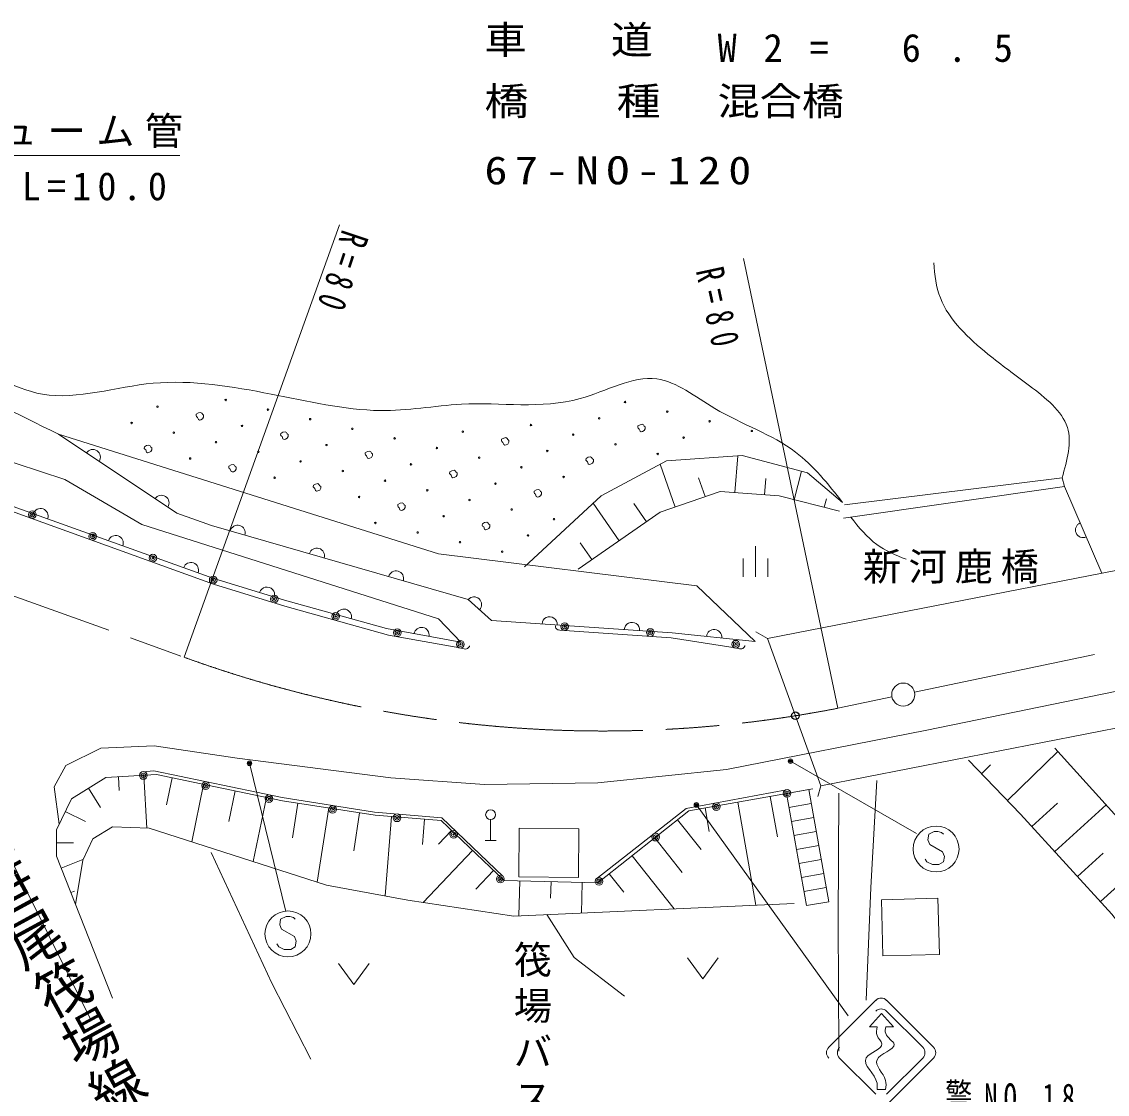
# Model space of a CAD drawing. Units: millimetres, scale not verified. Extents: x 40000 to 680000, y 20000 to 380000.
# Drawn here: x 211769 to 282648, y 242259 to 312286 of the extents above; entities that cross this region are included whole.
import ezdxf
from ezdxf.enums import TextEntityAlignment as Align

# ---------------------------------------------------------------- set-up
doc = ezdxf.new("R2010")
doc.units = ezdxf.units.MM
doc.header["$LTSCALE"] = 1000
doc.header["$PDMODE"] = 32
doc.header["$PDSIZE"] = 500
doc.linetypes.add('CHAIN', pattern=[18.5, 12, -1.5, 3.5, -1.5])
for name, color, linetype, lineweight in [('M-BGD', 7, 'Continuous', 13), ('M-BMK', 2, 'CHAIN', 13), ('M-BMK-SRVR', 3, 'Continuous', 13), ('M-STR-HTXT', 7, 'Continuous', 13), ('M-STR-STR1', 1, 'Continuous', 13), ('M-STR-STRC', 7, 'Continuous', 13)]:
    doc.layers.add(name, color=color, linetype=linetype, lineweight=lineweight)
doc.layers.add('M-BGD-HTXT', color=7, linetype='Continuous')
doc.layers.add('M-OTRS', color=6, linetype='Continuous')
doc.styles.add('@ＭＳ ゴシック', font='')
doc.styles.add('ＭＳ ゴシック', font='')
doc.styles.get('@ＭＳ ゴシック').set_extended_font_data('@MS Gothic')
doc.styles.get('ＭＳ ゴシック').set_extended_font_data('MS Gothic')

msp = doc.modelspace()

# ---------------------------------------------------------------- linework, layer by layer
at = {"layer": 'M-BGD'}
for p, q in [((258338, 281545), (258516, 283951)), ((254430, 280599), (253464, 283394)), ((262210, 281081), (262682, 282937)), ((256393, 281277), (255968, 282506)), ((260265, 281402), (260344, 282470)), ((279845, 281930), (265429, 279872)), ((279845, 281930), (282297, 276278)), ((250771, 278404), (249076, 280849)), ((252556, 279641), (251728, 280834)), ((264173, 280581), (264312, 281128)), ((248987, 277166), (248228, 278262)), ((259674, 278039), (259674, 276039)), ((258874, 277239), (258874, 276039)), ((260474, 277239), (260474, 276039)), ((246899, 272567), (247199, 272547)), ((259700, 272457), (260460, 272014)), ((240369, 271398), (240664, 271345)), ((258348, 271399), (258644, 271351)), ((276132, 261434), (279428, 264631)), ((274432, 263186), (275030, 263767)), ((218086, 262984), (218139, 262085)), ((219735, 263081), (219938, 259641)), ((221588, 262916), (221223, 261153)), ((223645, 262489), (222868, 258743)), ((263751, 261697), (263941, 262393)), ((216136, 262236), (216911, 260987)), ((225702, 262062), (225291, 260079)), ((227759, 261635), (226890, 257447)), ((260638, 261705), (261106, 259066)), ((229797, 261266), (229448, 259001)), ((231815, 260956), (231068, 256102)), ((265726, 247389), (255823, 261151)), ((256392, 260951), (256664, 259420)), ((258515, 261328), (259710, 254597)), ((261862, 260979), (263324, 261238)), ((277728, 259740), (279406, 261270)), ((279219, 258105), (282567, 261158)), ((214613, 260712), (215930, 260079)), ((233833, 260645), (233449, 258150)), ((235919, 260403), (235499, 255211)), ((238073, 260228), (237939, 258571)), ((242380, 260191), (242380, 258831)), ((254588, 260175), (256124, 258234)), ((262024, 260064), (263487, 260323)), ((239836, 259488), (238984, 258594)), ((242020, 258831), (242740, 258831)), ((253104, 259001), (254899, 256732)), ((262187, 259149), (263649, 259408)), ((214040, 258666), (215160, 258666)), ((241207, 258181), (237976, 254790)), ((262349, 258234), (263812, 258494)), ((282202, 254835), (285682, 258009)), ((214351, 257020), (215767, 257577)), ((251619, 257827), (254362, 254359)), ((262512, 257319), (263974, 257579)), ((280710, 256470), (282381, 257993)), ((242579, 256874), (241420, 255659)), ((250135, 256653), (251083, 255454)), ((262674, 256404), (264137, 256664)), ((244286, 256195), (244228, 253908)), ((246328, 256144), (246301, 255071)), ((248371, 256092), (248320, 254090)), ((214974, 255437), (215208, 255529)), ((262837, 255489), (264299, 255749))]:
    msp.add_line(p, q, dxfattribs=at)
for points in [[(181021, 291338), (189778, 288321), (224315, 275944), (228929, 274524), (235584, 272660), (240438, 271773)], [(240438, 271773), (238989, 273309), (219616, 279461), (214584, 282408), (203451, 286047), (201061, 285392), (189741, 289583), (182972, 291220), (181021, 291338)], [(180809, 291039), (189814, 288018), (224293, 275568), (228946, 274118), (235715, 272244), (240369, 271398)], [(214171, 285350), (221891, 280203), (224154, 279404), (240926, 274568), (242434, 273193), (254236, 272395), (259649, 271818)], [(259649, 271818), (255850, 275456), (238990, 277541), (214171, 285350)], [(244597, 276690), (249594, 281330), (253876, 283614), (258802, 283971), (263084, 282829), (265369, 280902)], [(265494, 280753), (279701, 282517), (279845, 281930)], [(265155, 280331), (261229, 281330), (257374, 281616), (253448, 280260), (248095, 276548)], [(246899, 272567), (246819, 272573), (246770, 272586), (246712, 272620), (246675, 272653), (246647, 272695), (246622, 272757), (246615, 272808), (246617, 272837)], [(247199, 272547), (254177, 272063), (258348, 271399)], [(214216, 259887), (213888, 262327), (214639, 263720), (216943, 264846), (220426, 265006), (225838, 264203), (235859, 262917), (241988, 262488), (249383, 262596), (257796, 263453), (270871, 266026), (287297, 269402), (300507, 271385), (306937, 271867), (310045, 271278), (312135, 269134)], [(241004, 271537), (240997, 271497), (240967, 271442), (240928, 271398), (240870, 271358), (240815, 271337), (240743, 271330), (240664, 271345)], [(258979, 271551), (258973, 271511), (258944, 271455), (258906, 271411), (258849, 271369), (258795, 271347), (258723, 271339), (258644, 271351)], [(279232, 264848), (284150, 259406), (287133, 256686), (289121, 253442), (290690, 250460)], [(286662, 249204), (282947, 254017), (276983, 260557), (273582, 264063)], [(217688, 248536), (214040, 257812), (214040, 259520), (215010, 261538), (217261, 262935), (220560, 263129), (228788, 261422), (234842, 260490), (239150, 260141), (243264, 256221), (249393, 256066), (255330, 260762), (263416, 262198)], [(243188, 256495), (239189, 260309), (234810, 260686), (228783, 261627), (220401, 263369), (219695, 263322)], [(266909, 248409), (267206, 255755), (267603, 262753)], [(261693, 262146), (255148, 260921), (249309, 256354)], [(262213, 254708), (243891, 253893), (236982, 254940), (231662, 255910), (220096, 259636), (217690, 259714), (216409, 258937), (215749, 257540), (215285, 254645)], [(224136, 258036), (228089, 249510), (230647, 244549)], [(251126, 248657), (247850, 251188), (246049, 253989)], [(255240, 251160), (256240, 249800), (257240, 251160)], [(232455, 250794), (233455, 249434), (234455, 250794)]]:
    msp.add_lwpolyline(points, dxfattribs=at)
for points in [[(223450, 286770), (223531, 286721), (223584, 286637), (223646, 286592), (223648, 286468), (223580, 286351), (223465, 286295), (223378, 286273), (223305, 286311), (223256, 286455), (223186, 286512), (223156, 286560), (223169, 286660), (223310, 286740)], [(252285, 286006), (252366, 285957), (252418, 285873), (252480, 285828), (252483, 285704), (252415, 285587), (252299, 285531), (252213, 285509), (252139, 285547), (252090, 285691), (252021, 285748), (251991, 285796), (252003, 285896), (252144, 285976)], [(228966, 285514), (229047, 285465), (229100, 285381), (229161, 285336), (229164, 285212), (229096, 285095), (228981, 285039), (228894, 285018), (228820, 285055), (228771, 285199), (228702, 285256), (228672, 285304), (228684, 285404), (228826, 285484)], [(243383, 285132), (243464, 285083), (243517, 284999), (243578, 284954), (243581, 284830), (243513, 284713), (243398, 284657), (243311, 284636), (243238, 284673), (243188, 284817), (243119, 284874), (243089, 284922), (243102, 285022), (243243, 285102)], [(220064, 284640), (220146, 284591), (220198, 284507), (220260, 284462), (220262, 284339), (220195, 284221), (220079, 284165), (219992, 284144), (219919, 284181), (219870, 284325), (219801, 284382), (219770, 284430), (219783, 284530), (219924, 284610)], [(234482, 284258), (234563, 284209), (234615, 284125), (234677, 284080), (234680, 283957), (234612, 283839), (234496, 283783), (234410, 283762), (234336, 283799), (234287, 283943), (234218, 284000), (234188, 284048), (234200, 284148), (234342, 284228)], [(248899, 283876), (248980, 283827), (249033, 283743), (249094, 283698), (249097, 283575), (249029, 283457), (248914, 283401), (248827, 283380), (248753, 283417), (248704, 283561), (248635, 283618), (248605, 283666), (248617, 283766), (248759, 283846)], [(225580, 283384), (225661, 283335), (225714, 283251), (225776, 283206), (225778, 283083), (225710, 282965), (225595, 282909), (225508, 282888), (225435, 282925), (225385, 283069), (225316, 283126), (225286, 283174), (225299, 283274), (225440, 283354)], [(239997, 283002), (240078, 282953), (240131, 282869), (240193, 282824), (240195, 282701), (240127, 282583), (240012, 282527), (239925, 282506), (239852, 282543), (239803, 282687), (239733, 282744), (239703, 282792), (239716, 282892), (239857, 282972)], [(231096, 282128), (231177, 282079), (231230, 281995), (231291, 281950), (231294, 281827), (231226, 281709), (231111, 281653), (231024, 281632), (230950, 281669), (230901, 281814), (230832, 281870), (230802, 281918), (230814, 282018), (230956, 282099)], [(245513, 281746), (245594, 281697), (245647, 281613), (245708, 281568), (245711, 281445), (245643, 281327), (245528, 281271), (245441, 281250), (245367, 281287), (245318, 281432), (245249, 281488), (245219, 281536), (245231, 281636), (245373, 281716)], [(236611, 280872), (236693, 280823), (236745, 280739), (236807, 280694), (236809, 280571), (236742, 280453), (236626, 280397), (236539, 280376), (236466, 280413), (236417, 280558), (236348, 280614), (236318, 280662), (236330, 280762), (236471, 280843)], [(242127, 279616), (242208, 279567), (242261, 279483), (242323, 279438), (242325, 279315), (242257, 279197), (242142, 279141), (242055, 279120), (241982, 279157), (241932, 279302), (241863, 279358), (241833, 279406), (241846, 279506), (241987, 279587)], [(263162, 262153), (261699, 261894), (262999, 254574), (264462, 254834)], [(248117, 256411), (244218, 256456), (244254, 259635), (248153, 259590)], [(268001, 251288), (267901, 254961), (271583, 255060), (271683, 251387)]]:
    msp.add_lwpolyline(points, close=True, dxfattribs=at)
for centre, radius in [((220637, 287154), 50), ((225088, 287591), 50), ((251164, 287455), 50), ((227845, 286963), 50), ((230603, 286335), 50), ((249471, 286390), 50), ((253922, 286827), 50), ((218944, 286089), 50), ((226153, 285898), 50), ((233361, 285707), 50), ((245020, 285953), 50), ((256680, 286199), 50), ((221702, 285461), 50), ((236119, 285079), 50), ((240570, 285516), 50), ((247778, 285325), 50), ((254987, 285134), 50), ((259438, 285571), 50), ((224460, 284833), 50), ((227218, 284205), 50), ((231668, 284642), 50), ((238877, 284451), 50), ((246085, 284260), 50), ((250536, 284697), 50), ((222767, 283768), 50), ((229975, 283577), 50), ((241635, 283823), 50), ((253294, 284069), 50), ((232733, 282949), 50), ((237184, 283386), 50), ((244392, 283195), 50), ((228282, 282512), 50), ((235491, 282321), 50), ((242700, 282130), 50), ((247150, 282567), 50), ((238249, 281693), 50), ((233798, 281256), 50), ((241007, 281065), 50), ((212460, 280107), 250), ((212460, 280107), 150), ((212460, 280107), 50), ((239314, 280000), 50), ((243765, 280437), 50), ((234863, 279564), 50), ((246522, 279809), 50), ((216396, 278685), 250), ((216396, 278685), 150), ((216396, 278685), 50), ((237621, 278936), 50), ((244829, 278745), 50), ((240379, 278308), 50), ((220333, 277264), 250), ((220333, 277264), 150), ((220333, 277264), 50), ((243137, 277680), 50), ((224270, 275842), 250), ((224270, 275842), 150), ((224270, 275842), 50), ((228254, 274595), 250), ((228254, 274595), 150), ((228254, 274595), 50), ((232273, 273456), 250), ((232273, 273456), 150), ((232273, 273456), 50), ((247216, 272796), 250), ((247216, 272796), 150), ((236296, 272393), 250), ((236296, 272393), 150), ((236296, 272393), 50), ((247216, 272796), 50), ((252812, 272408), 250), ((252812, 272408), 150), ((252812, 272408), 50), ((240414, 271644), 250), ((240414, 271644), 150), ((240414, 271644), 50), ((258387, 271645), 250), ((258387, 271645), 150), ((258387, 271645), 50), ((219712, 263073), 250), ((219712, 263073), 150), ((219712, 263073), 50), ((223784, 262411), 250), ((223784, 262411), 150), ((223784, 262411), 50), ((227911, 261553), 250), ((227911, 261553), 150), ((227911, 261553), 50), ((261739, 261900), 250), ((261739, 261900), 150), ((261739, 261900), 50), ((232080, 260859), 250), ((232080, 260859), 150), ((232080, 260859), 50), ((255823, 261151), 150), ((255823, 261151), 90), ((255823, 261151), 30), ((257128, 261038), 250), ((257128, 261038), 150), ((257128, 261038), 50), ((236274, 260309), 250), ((236274, 260309), 150), ((236274, 260309), 50), ((242380, 260511), 320), ((239965, 259223), 250), ((239965, 259223), 150), ((239965, 259223), 50), ((253158, 259047), 250), ((253158, 259047), 150), ((253158, 259047), 50), ((243016, 256314), 250), ((243016, 256314), 150), ((243016, 256314), 50), ((249463, 256157), 250), ((249463, 256157), 150), ((249463, 256157), 50)]:
    msp.add_circle(centre, radius, dxfattribs=at)
for centre, start, end in [((216410, 283857), 326.31096, 146.31096), ((220889, 280871), 326.31096, 146.31096), ((212991, 280002), 340.28226, 160.28226), ((225864, 278911), 343.9156, 163.9156), ((281071, 279104), 113.45444, 293.45444), ((217903, 278241), 340.28226, 160.28226), ((231036, 277420), 343.9156, 163.9156), ((222816, 276481), 340.28226, 160.28226), ((236208, 275929), 343.9156, 163.9156), ((227781, 274877), 342.8983, 162.8983), ((241295, 274232), 317.64358, 137.64358), ((232797, 273441), 344.35879, 164.35879), ((246241, 272936), 356.12978, 176.12978), ((251611, 272572), 356.12978, 176.12978), ((237871, 272242), 349.63897, 169.63897), ((256973, 272103), 353.9187, 173.9187)]:
    msp.add_arc(centre, 500, start, end, dxfattribs=at)
for points, knots in [([(161095, 301887), (162252, 301753), (163408, 301619), (164567, 301631), (167428, 301661), (170306, 302579), (173119, 302435), (175673, 302304), (178172, 301298), (180612, 300279), (182286, 299637), (183953, 298996), (185358, 297940), (187317, 296434), (188760, 294150), (190840, 292970), (192406, 292068), (194332, 291789), (196213, 291471), (199537, 290910), (202721, 290228), (205788, 289133), (208650, 288111), (211410, 286730), (214171, 285350)], [0, 0, 0, 0, 1, 1, 1, 2, 2, 2, 3, 3, 3, 4, 4, 4, 5, 5, 5, 6, 6, 6, 7, 7, 7, 8, 8, 8, 8]), ([(183869, 299531), (185318, 298978), (186768, 298425), (188081, 297604), (190530, 296073), (192505, 293611), (195076, 292536), (197099, 291690), (199491, 291703), (201786, 291465), (203700, 291278), (205572, 290995), (207354, 290323), (209320, 289590), (211159, 288308), (213135, 287968), (215430, 287579), (217909, 288460), (220345, 288682), (222942, 288910), (225503, 288479), (228054, 287968), (230439, 287530), (232805, 286933), (235192, 286898), (236943, 286880), (238703, 287197), (240474, 287326), (243064, 287433), (245664, 286980), (248237, 287683), (249946, 288172), (251644, 289160), (253234, 288968), (254532, 288788), (255743, 287798), (257017, 287041), (258819, 285970), (260746, 285363), (262299, 284186), (263462, 283304), (264415, 282103), (265369, 280902)], [0, 0, 0, 0, 1, 1, 1, 2, 2, 2, 3, 3, 3, 4, 4, 4, 5, 5, 5, 6, 6, 6, 7, 7, 7, 8, 8, 8, 9, 9, 9, 10, 10, 10, 11, 11, 11, 12, 12, 12, 13, 13, 13, 14, 14, 14, 14]), ([(271317, 296549), (271369, 295750), (271472, 294969), (271748, 294254), (272313, 292793), (273604, 291604), (274858, 290586), (275748, 289864), (276619, 289228), (277569, 288513), (278590, 287745), (279702, 286885), (280041, 285802), (280345, 284828), (280023, 283672), (279701, 282517)], [0, 0, 0, 0, 1, 1, 1, 2, 2, 2, 3, 3, 3, 4, 4, 4, 5, 5, 5, 5]), ([(265911, 279940), (266429, 279281), (266947, 278622), (267602, 278148), (268171, 277736), (268843, 277463), (269516, 277191)], [0, 0, 0, 0, 1, 1, 1, 2, 2, 2, 2])]:
    msp.add_open_spline(points, degree=3, knots=knots, dxfattribs=at)
at = {"layer": 'M-BMK'}
for p, q in [((188751, 282870), (222382, 270791)), ((270059, 268511), (318876, 278744)), ((268591, 268203), (265057, 267462)), ((216230, 247212), (209296, 261129))]:
    msp.add_line(p, q, dxfattribs=at)
msp.add_arc((249714, 345977), 80000, 250.02201, 281.05697, dxfattribs=at)
at = {"layer": 'M-BMK-SRVR'}
msp.add_circle((269325, 268357), 750, dxfattribs=at)
at = {"layer": 'M-OTRS'}
msp.add_point((262285, 266971), dxfattribs=at)
at = {"layer": 'M-STR-HTXT'}
for p, q in [((222382, 270791), (232522, 299025)), ((258902, 296824), (265057, 267462))]:
    msp.add_line(p, q, dxfattribs=at)
msp.add_lwpolyline([(194840, 287252), (202626, 303542), (222088, 303542)], dxfattribs=at)
at = {"layer": 'M-STR-STR1'}
for p, q in [((260460, 272014), (284449, 276698)), ((260460, 272014), (263941, 262393)), ((263941, 262393), (288184, 267141))]:
    msp.add_line(p, q, dxfattribs=at)
at = {"layer": 'M-STR-STRC'}
for p, q in [((226639, 263870), (229003, 254196)), ((270201, 259281), (261963, 264005)), ((267528, 248393), (264461, 245326)), ((268235, 248393), (271302, 245326)), ((268679, 246656), (267899, 247529)), ((268235, 247686), (270595, 245326)), ((268179, 246656), (268679, 246656)), ((265168, 244619), (267528, 242259)), ((271302, 244619), (268235, 241551)), ((268235, 242259), (270595, 244619)), ((268172, 242576), (267612, 242576))]:
    msp.add_line(p, q, dxfattribs=at)
for points in [[(265122, 261909), (265072, 253521), (265122, 245084)], [(271951, 259233), (271831, 259353), (271591, 259413), (271351, 259413), (270991, 259233), (270931, 258873), (271051, 258573), (271891, 258093), (272011, 257793), (271951, 257433), (271651, 257253), (271231, 257253), (270871, 257433), (270751, 257613)], [(229633, 253691), (229513, 253811), (229273, 253871), (229033, 253871), (228673, 253691), (228613, 253331), (228733, 253031), (229573, 252551), (229693, 252251), (229633, 251891), (229333, 251711), (228913, 251711), (228553, 251891), (228433, 252071)], [(267619, 246656), (267119, 246656), (267899, 247529)]]:
    msp.add_lwpolyline(points, dxfattribs=at)
for centre, radius in [((226639, 263870), 150), ((226639, 263870), 90), ((226639, 263870), 30), ((261963, 264005), 150), ((261963, 264005), 90), ((261963, 264005), 30), ((271471, 258273), 1500), ((229153, 252731), 1500)]:
    msp.add_circle(centre, radius, dxfattribs=at)
for centre, start, end in [((267882, 248039), 45.00103, 135.00103), ((267882, 247332), 45.00088, 135.00103), ((264814, 244972), 135.00103, 225.00103), ((265522, 244972), 135.00103, 225.00108), ((270242, 244972), 315.00114, 45.00087), ((270949, 244972), 315.00103, 45.00103)]:
    msp.add_arc(centre, 500, start, end, dxfattribs=at)
for points in [[(267612, 242576), (267624, 242711), (267637, 242846), (267612, 242982), (267499, 243584), (266635, 244199), (266904, 244637), (267109, 244973), (267978, 245204), (267931, 245555), (267909, 245715), (267698, 245899), (267619, 246099), (267549, 246277), (267584, 246467), (267619, 246656)], [(268172, 242576), (268198, 242773), (268223, 242969), (268172, 243165), (268044, 243653), (267437, 244140), (267612, 244519), (267791, 244907), (268791, 245181), (268732, 245519), (268696, 245722), (268279, 245949), (268179, 246231), (268132, 246365), (268155, 246511), (268179, 246656)]]:
    msp.add_open_spline(points, degree=3, knots=[0, 0, 0, 0, 1, 1, 1, 2, 2, 2, 3, 3, 3, 4, 4, 4, 5, 5, 5, 5], dxfattribs=at)

# ---------------------------------------------------------------- texts
at = {"layer": 'M-BGD-HTXT', "style": '@ＭＳ ゴシック', "width": 1.05}
msp.add_text('一般県道笹尾筏場線', height=2566, rotation=298.601, dxfattribs=at).set_placement((201178, 269169), align=Align.BOTTOM_LEFT)
at = {"layer": 'M-BGD-HTXT', "insert": (243935, 252318), "char_height": 1833, "attachment_point": 7, "rotation": 270.001, "style": '@ＭＳ ゴシック'}
msp.add_mtext('\\T1.2;筏場バス停', dxfattribs=at)
at = {"layer": 'M-STR-HTXT', "char_height": 1833, "attachment_point": 7, "style": 'ＭＳ ゴシック'}
for s, insert, rotation in [('\\T1.27;ヒューム管\\~', (207107, 304042), 0.001), ('\\T1.32;φ300\\~L=10.0', (202688, 300132), 0.001), ('\\T1.65;\\W0.7;R=80', (232678, 298788), 251.601), ('\\T1.65;\\W0.7;R=80', (255744, 296024), 282.201)]:
    msp.add_mtext(s, dxfattribs=dict(at, insert=insert, rotation=rotation))
at = {"layer": 'M-STR-STR1', "style": 'ＭＳ ゴシック'}
for s, width, p in [('車\u3000\u3000道', 1.1, (241984, 309636)), ('橋\u3000\u3000種 ', 1.15, (241984, 305636)), ('混合橋', 1.1, (257206, 305636))]:
    msp.add_text(s, height=1833, rotation=0.001, dxfattribs=dict(at, width=width)).set_placement(p, align=Align.BOTTOM_LEFT)
at = {"layer": 'M-STR-STR1', "char_height": 1833, "attachment_point": 7, "rotation": 0.001, "style": 'ＭＳ ゴシック'}
for s, insert in [('\\T2.41;W2=\\~6.5', (257206, 309636)), ('\\T1.33;\\W1.2;67-NO-120', (241984, 301636)), ('\\T1.2;新河鹿橋', (266685, 275589))]:
    msp.add_mtext(s, dxfattribs=dict(at, insert=insert))
at = {"layer": 'M-STR-STRC', "insert": (272072, 240933), "char_height": 1833, "attachment_point": 7, "rotation": 0.001, "style": 'ＭＳ ゴシック'}
msp.add_mtext('\\T1.45;\\W0.7;警NO.18', dxfattribs=at)

doc.saveas('drawing.dxf')
